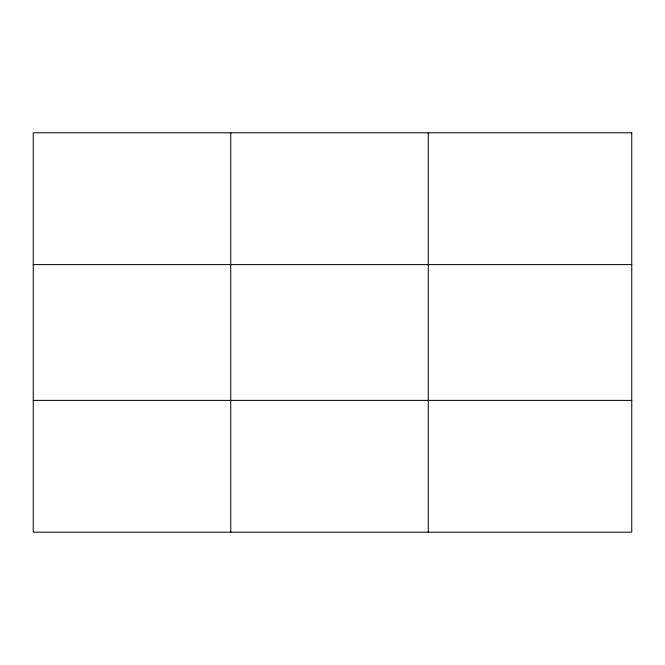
<?xml version="1.0" encoding="UTF-8"?>
<svg xmlns="http://www.w3.org/2000/svg" width="665" height="665" viewBox="0 0 665 665"><rect width="100%" height="100%" fill="white"/><g stroke="black" fill="none" stroke-linecap="round" stroke-linejoin="round"><path stroke-width="1" d="M230.755 532.2L230.755 132.8M428.26 532.2L428.26 132.8M33.25 264.603L631.75 264.603M33.25 400.397L631.75 400.397M631.75 132.8L631.75 532.2L33.25 532.2L33.25 132.8L631.75 132.8"/></g></svg>
